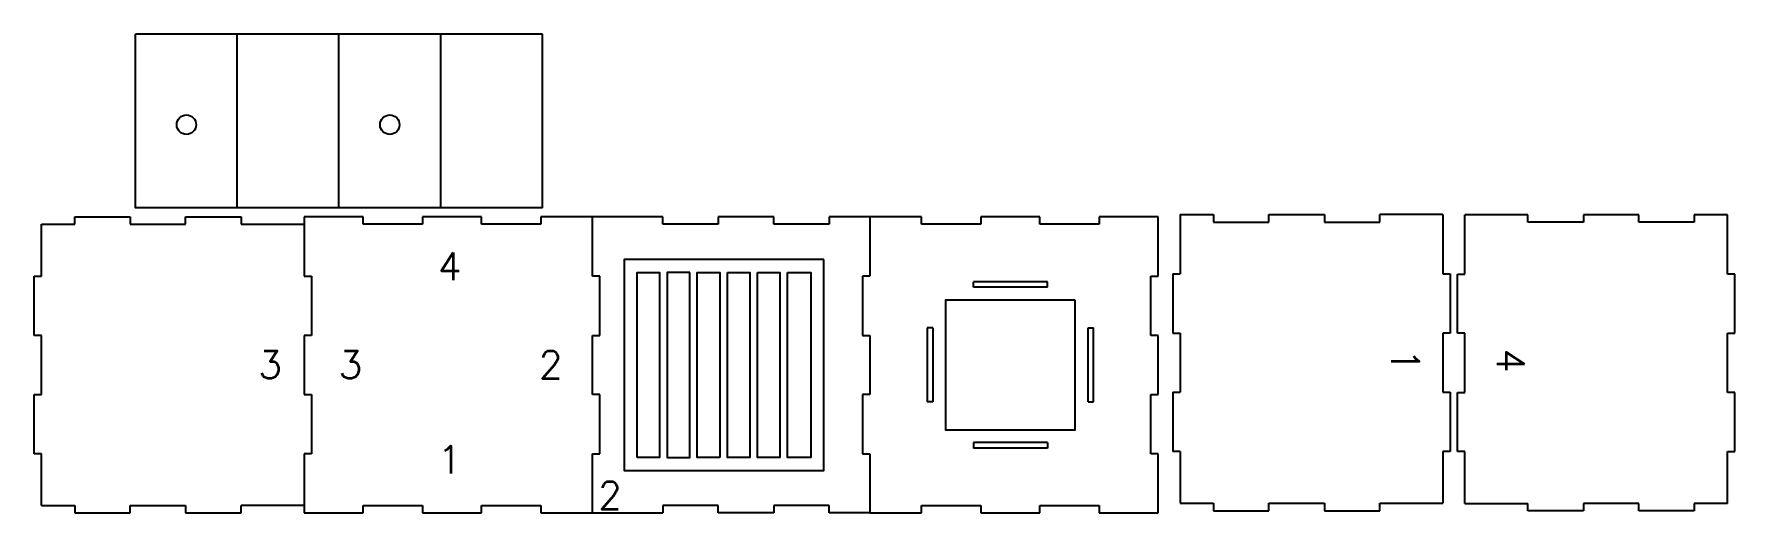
# Model space of a CAD drawing. Header units: millimetres. Extents: x 46293 to 47213, y 19722 to 19980.
import ezdxf

# ---------------------------------------------------------------- set-up
doc = ezdxf.new("R2010")
doc.units = ezdxf.units.MM
for name, color, linetype in [('indicazioni @ 100', 230, 'Continuous'), ('taglio0', 240, 'Continuous'), ('taglio1', 80, 'Continuous'), ('taglio2', 172, 'Continuous')]:
    doc.layers.add(name, color=color, linetype=linetype)
doc.styles.add('Annotative', font='romans.shx')

msp = doc.modelspace()

# ---------------------------------------------------------------- linework, layer by layer
at = {"layer": 'taglio0'}
for points in [[(46618.9, 19751.58), (46618.9, 19851.58), (46631.03, 19851.58), (46631.03, 19751.58)], [(46647.4, 19851.58), (46635.15, 19851.58), (46635.15, 19751.58), (46647.4, 19751.58)], [(46663.53, 19751.58), (46651.4, 19751.58), (46651.4, 19851.58), (46663.53, 19851.58)], [(46667.65, 19851.58), (46679.78, 19851.58), (46679.78, 19751.58), (46667.65, 19751.58)], [(46683.9, 19851.58), (46696.03, 19851.58), (46696.03, 19751.58), (46683.9, 19751.58)], [(46700.15, 19851.58), (46712.78, 19851.58), (46712.78, 19751.58), (46700.15, 19751.58)]]:
    msp.add_lwpolyline(points, close=True, dxfattribs=at)
at = {"layer": 'taglio1'}
for p, q in [((46840.69, 19846.58), (46800.69, 19846.58)), ((46800.69, 19843.58), (46800.69, 19846.58)), ((46840.69, 19843.58), (46800.69, 19843.58)), ((46840.69, 19843.58), (46840.69, 19846.58)), ((46775.69, 19821.58), (46775.69, 19781.58)), ((46778.69, 19821.58), (46775.69, 19821.58)), ((46778.69, 19821.58), (46778.69, 19781.58)), ((46862.69, 19781.58), (46862.69, 19821.58)), ((46862.69, 19821.58), (46865.69, 19821.58)), ((46865.69, 19781.58), (46865.69, 19821.58)), ((46778.69, 19781.58), (46775.69, 19781.58)), ((46862.69, 19781.58), (46865.69, 19781.58)), ((46840.69, 19759.58), (46800.69, 19759.58)), ((46800.69, 19759.58), (46800.69, 19756.58)), ((46840.69, 19759.58), (46840.69, 19756.58)), ((46840.69, 19756.58), (46800.69, 19756.58))]:
    msp.add_line(p, q, dxfattribs=at)
at = {"layer": 'taglio1', "ltscale": 0.01}
for points in [[(46719.78, 19858.58), (46611.9, 19858.58), (46611.9, 19744.58), (46719.78, 19744.58)], [(46855.69, 19836.58), (46785.69, 19836.58), (46785.69, 19766.58), (46855.69, 19766.58)]]:
    msp.add_lwpolyline(points, close=True, dxfattribs=at)
at = {"layer": 'taglio2'}
for p, q in [((46567.6, 19980.41), (46347.6, 19980.41)), ((46567.6, 19886.41), (46567.6, 19980.41)), ((46314.69, 19877.58), (46314.69, 19881.58)), ((46314.69, 19881.58), (46344.69, 19881.58)), ((46344.69, 19881.58), (46344.69, 19877.58)), ((46374.69, 19877.58), (46374.69, 19881.58)), ((46374.69, 19881.58), (46404.69, 19881.58)), ((46404.69, 19881.58), (46404.69, 19877.58)), ((46470.69, 19881.58), (46438.69, 19881.58)), ((46438.69, 19881.58), (46438.69, 19849.58)), ((46470.69, 19877.58), (46470.69, 19881.58)), ((46534.69, 19881.58), (46502.69, 19881.58)), ((46502.69, 19881.58), (46502.69, 19877.58)), ((46534.69, 19877.58), (46534.69, 19881.58)), ((46594.69, 19881.58), (46566.69, 19881.58)), ((46566.69, 19881.58), (46566.69, 19877.58)), ((46632.69, 19881.58), (46594.69, 19881.58)), ((46594.69, 19849.58), (46594.69, 19881.58)), ((46632.69, 19877.58), (46632.69, 19881.58)), ((46692.69, 19881.58), (46662.69, 19881.58)), ((46662.69, 19881.58), (46662.69, 19877.58)), ((46692.69, 19877.58), (46692.69, 19881.58)), ((46744.69, 19881.58), (46722.69, 19881.58)), ((46722.69, 19881.58), (46722.69, 19877.58)), ((46744.69, 19881.58), (46744.69, 19849.58)), ((46772.69, 19881.58), (46744.69, 19881.58)), ((46772.69, 19877.58), (46772.69, 19881.58)), ((46836.69, 19881.58), (46804.69, 19881.58)), ((46804.69, 19881.58), (46804.69, 19877.58)), ((46836.69, 19877.58), (46836.69, 19881.58)), ((46900.69, 19881.58), (46868.69, 19881.58)), ((46868.69, 19881.58), (46868.69, 19877.58)), ((46900.69, 19849.58), (46900.69, 19881.58)), ((46912.53, 19882.8), (46912.53, 19850.8)), ((46912.53, 19882.8), (46930.53, 19882.8)), ((46930.53, 19882.8), (46930.53, 19878.8)), ((46930.53, 19878.8), (46960.53, 19878.8)), ((46960.53, 19878.8), (46960.53, 19882.8)), ((46960.53, 19882.8), (46990.53, 19882.8)), ((46990.53, 19882.8), (46990.53, 19878.8)), ((46990.53, 19878.8), (47020.53, 19878.8)), ((47054.53, 19882.8), (47020.53, 19882.8)), ((47020.53, 19878.8), (47020.53, 19882.8)), ((47054.53, 19882.8), (47054.53, 19850.8)), ((47066.55, 19850.72), (47066.55, 19882.72)), ((47100.55, 19882.72), (47066.55, 19882.72)), ((47100.55, 19878.72), (47100.55, 19882.72)), ((47130.55, 19878.72), (47100.55, 19878.72)), ((47160.55, 19882.72), (47130.55, 19882.72)), ((47130.55, 19882.72), (47130.55, 19878.72)), ((47160.55, 19878.72), (47160.55, 19882.72)), ((47190.55, 19878.72), (47160.55, 19878.72)), ((47208.55, 19882.72), (47190.55, 19882.72)), ((47190.55, 19882.72), (47190.55, 19878.72)), ((47208.55, 19850.72), (47208.55, 19882.72)), ((46296.69, 19849.58), (46296.69, 19877.58)), ((46296.69, 19877.58), (46314.69, 19877.58)), ((46344.69, 19877.58), (46374.69, 19877.58)), ((46404.69, 19877.58), (46438.69, 19877.58)), ((46502.69, 19877.58), (46470.69, 19877.58)), ((46566.69, 19877.58), (46534.69, 19877.58)), ((46662.69, 19877.58), (46632.69, 19877.58)), ((46722.69, 19877.58), (46692.69, 19877.58)), ((46804.69, 19877.58), (46772.69, 19877.58)), ((46868.69, 19877.58), (46836.69, 19877.58)), ((46908.53, 19850.8), (46912.53, 19850.8)), ((46908.53, 19850.8), (46908.53, 19818.8)), ((47054.53, 19850.8), (47058.53, 19850.8)), ((47058.53, 19850.8), (47058.53, 19818.8)), ((46292.69, 19817.58), (46292.69, 19849.58)), ((46292.69, 19849.58), (46296.69, 19849.58)), ((46438.69, 19849.58), (46442.69, 19849.58)), ((46442.69, 19849.58), (46442.69, 19817.58)), ((46598.69, 19849.58), (46594.69, 19849.58)), ((46598.69, 19817.58), (46598.69, 19849.58)), ((46744.69, 19849.58), (46740.69, 19849.58)), ((46740.69, 19849.58), (46740.69, 19817.58)), ((46896.69, 19817.58), (46896.69, 19849.58)), ((46896.69, 19849.58), (46900.69, 19849.58)), ((47062.55, 19818.72), (47062.55, 19850.72)), ((47062.55, 19850.72), (47066.55, 19850.72)), ((47212.55, 19850.72), (47208.55, 19850.72)), ((47212.55, 19818.72), (47212.55, 19850.72)), ((46296.69, 19817.58), (46292.69, 19817.58)), ((46296.69, 19785.58), (46296.69, 19817.58)), ((46442.69, 19817.58), (46438.69, 19817.58)), ((46438.69, 19817.58), (46438.69, 19785.58)), ((46594.69, 19785.58), (46594.69, 19817.58)), ((46594.69, 19817.58), (46598.69, 19817.58)), ((46740.69, 19817.58), (46744.69, 19817.58)), ((46744.69, 19817.58), (46744.69, 19785.58)), ((46900.69, 19817.58), (46896.69, 19817.58)), ((46900.69, 19785.58), (46900.69, 19817.58)), ((46908.53, 19818.8), (46912.53, 19818.8)), ((46912.53, 19818.8), (46912.53, 19786.8)), ((47058.53, 19818.8), (47054.53, 19818.8)), ((47054.53, 19818.8), (47054.53, 19786.8)), ((47066.55, 19818.72), (47062.55, 19818.72)), ((47066.55, 19786.72), (47066.55, 19818.72)), ((47208.55, 19786.72), (47208.55, 19818.72)), ((47208.55, 19818.72), (47212.55, 19818.72)), ((46908.53, 19786.8), (46912.53, 19786.8)), ((46908.53, 19786.8), (46908.53, 19754.8)), ((47054.53, 19786.8), (47058.53, 19786.8)), ((47058.53, 19786.8), (47058.53, 19754.8)), ((47062.55, 19754.72), (47062.55, 19786.72)), ((47062.55, 19786.72), (47066.55, 19786.72)), ((47212.55, 19786.72), (47208.55, 19786.72)), ((47212.55, 19754.72), (47212.55, 19786.72)), ((46292.69, 19753.58), (46292.69, 19785.58)), ((46292.69, 19785.58), (46296.69, 19785.58)), ((46438.69, 19785.58), (46442.69, 19785.58)), ((46442.69, 19785.58), (46442.69, 19753.58)), ((46598.69, 19785.58), (46594.69, 19785.58)), ((46598.69, 19753.58), (46598.69, 19785.58)), ((46744.69, 19785.58), (46740.69, 19785.58)), ((46740.69, 19785.58), (46740.69, 19753.58)), ((46896.69, 19753.58), (46896.69, 19785.58)), ((46896.69, 19785.58), (46900.69, 19785.58)), ((46296.69, 19753.58), (46292.69, 19753.58)), ((46296.69, 19725.58), (46296.69, 19753.58)), ((46442.69, 19753.58), (46438.69, 19753.58)), ((46438.69, 19753.58), (46438.69, 19721.58)), ((46594.69, 19721.58), (46594.69, 19753.58)), ((46594.69, 19753.58), (46598.69, 19753.58)), ((46740.69, 19753.58), (46744.69, 19753.58)), ((46744.69, 19753.58), (46744.69, 19721.58)), ((46900.69, 19753.58), (46896.69, 19753.58)), ((46900.69, 19721.58), (46900.69, 19753.58)), ((46912.53, 19754.8), (46908.53, 19754.8)), ((46912.53, 19754.8), (46912.53, 19726.8)), ((47058.53, 19754.8), (47054.53, 19754.8)), ((47054.53, 19754.8), (47054.53, 19726.8)), ((47066.55, 19754.72), (47062.55, 19754.72)), ((47066.55, 19726.72), (47066.55, 19754.72)), ((47208.55, 19726.72), (47208.55, 19754.72)), ((47208.55, 19754.72), (47212.55, 19754.72)), ((46296.69, 19725.58), (46314.69, 19725.58)), ((46314.69, 19725.58), (46314.69, 19721.58)), ((46344.69, 19721.58), (46344.69, 19725.58)), ((46344.69, 19725.58), (46374.69, 19725.58)), ((46374.69, 19725.58), (46374.69, 19721.58)), ((46438.69, 19725.58), (46404.69, 19725.58)), ((46404.69, 19721.58), (46404.69, 19725.58)), ((46470.69, 19721.58), (46470.69, 19725.58)), ((46470.69, 19725.58), (46502.69, 19725.58)), ((46502.69, 19725.58), (46502.69, 19721.58)), ((46534.69, 19721.58), (46534.69, 19725.58)), ((46534.69, 19725.58), (46566.69, 19725.58)), ((46566.69, 19725.58), (46566.69, 19721.58)), ((46662.69, 19725.58), (46632.69, 19725.58)), ((46632.69, 19725.58), (46632.69, 19721.58)), ((46662.69, 19721.58), (46662.69, 19725.58)), ((46722.69, 19725.58), (46692.69, 19725.58)), ((46692.69, 19725.58), (46692.69, 19721.58)), ((46722.69, 19721.58), (46722.69, 19725.58)), ((46772.69, 19721.58), (46772.69, 19725.58)), ((46772.69, 19725.58), (46804.69, 19725.58)), ((46804.69, 19725.58), (46804.69, 19721.58)), ((46836.69, 19721.58), (46836.69, 19725.58)), ((46836.69, 19725.58), (46868.69, 19725.58)), ((46868.69, 19725.58), (46868.69, 19721.58)), ((46912.53, 19726.8), (46930.53, 19726.8)), ((46930.53, 19726.8), (46930.53, 19722.8)), ((46930.53, 19722.8), (46960.53, 19722.8)), ((46960.53, 19722.8), (46960.53, 19726.8)), ((46960.53, 19726.8), (46990.53, 19726.8)), ((46990.53, 19726.8), (46990.53, 19722.8)), ((46990.53, 19722.8), (47020.53, 19722.8)), ((47020.53, 19726.8), (47054.53, 19726.8)), ((47020.53, 19722.8), (47020.53, 19726.8)), ((47066.55, 19726.72), (47100.55, 19726.72)), ((47100.55, 19722.72), (47100.55, 19726.72)), ((47130.55, 19722.72), (47100.55, 19722.72)), ((47160.55, 19726.72), (47130.55, 19726.72)), ((47130.55, 19726.72), (47130.55, 19722.72)), ((47160.55, 19722.72), (47160.55, 19726.72)), ((47190.55, 19722.72), (47160.55, 19722.72)), ((47208.55, 19726.72), (47190.55, 19726.72)), ((47190.55, 19726.72), (47190.55, 19722.72)), ((46314.69, 19721.58), (46344.69, 19721.58)), ((46374.69, 19721.58), (46404.69, 19721.58)), ((46438.69, 19721.58), (46470.69, 19721.58)), ((46502.69, 19721.58), (46534.69, 19721.58)), ((46566.69, 19721.58), (46594.69, 19721.58)), ((46594.69, 19721.58), (46632.69, 19721.58)), ((46692.69, 19721.58), (46662.69, 19721.58)), ((46744.69, 19721.58), (46722.69, 19721.58)), ((46744.69, 19721.58), (46772.69, 19721.58)), ((46804.69, 19721.58), (46836.69, 19721.58)), ((46868.69, 19721.58), (46900.69, 19721.58))]:
    msp.add_line(p, q, dxfattribs=at)
for points in [[(46402.6, 19886.41), (46347.6, 19886.41), (46347.6, 19980.41)], [(46457.6, 19886.41), (46402.6, 19886.41), (46402.6, 19980.41)], [(46512.6, 19886.41), (46457.6, 19886.41), (46457.6, 19980.41)], [(46567.6, 19886.41), (46512.6, 19886.41), (46512.6, 19980.41)]]:
    msp.add_lwpolyline(points, dxfattribs=at)
for centre in [(46375.1, 19931.41), (46485.1, 19931.41)]:
    msp.add_circle(centre, 5.25, dxfattribs=at)

# ---------------------------------------------------------------- texts
at = {"layer": 'indicazioni @ 100', "char_height": 15, "attachment_point": 1, "style": 'Annotative'}
for s, insert in [('{\\Fsimplex8|c0;\\C256;\\c0;4}', (46511.04, 19862.37)), ('{\\Fsimplex8|c0;\\C256;\\c0;3}', (46413.96, 19809.23)), ('{\\Fsimplex8|c0;\\C256;\\c0;3}', (46457.35, 19809.23)), ('{\\Fsimplex8|c0;\\C256;\\c0;2}', (46565.67, 19809.23)), ('{\\Fsimplex8|c0;\\C256;\\c0;1}', (46511.04, 19757.95)), ('{\\Fsimplex8|c0;\\C256;\\c0;2}', (46597.74, 19738.65))]:
    msp.add_mtext_dynamic_manual_height_columns(s, width=39.2406, gutter_width=1250, heights=[11.23], dxfattribs=dict(at, insert=insert))
at = {"layer": 'indicazioni @ 100', "char_height": 15, "attachment_point": 1, "rotation": 270, "style": 'Annotative'}
for s, insert in [('{\\Fsimplex8|c0;\\C256;\\c0;1}', (47041.7, 19810.44)), ('{\\Fsimplex8|c0;\\C256;\\c0;4}', (47098.74, 19810.36))]:
    msp.add_mtext_dynamic_manual_height_columns(s, width=39.2406, gutter_width=1250, heights=[11.23], dxfattribs=dict(at, insert=insert))

doc.saveas('drawing.dxf')
